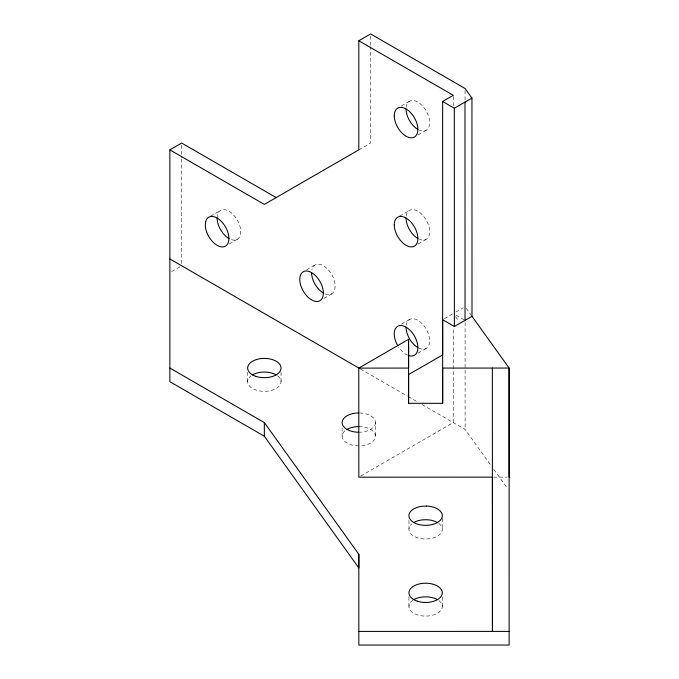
<?xml version="1.0" encoding="UTF-8"?>
<svg xmlns="http://www.w3.org/2000/svg" width="679" height="679" viewBox="0 0 679 679"><rect width="100%" height="100%" fill="white"/><g stroke="black" fill="none" stroke-linecap="round" stroke-linejoin="round"><path stroke-width="0.51" stroke-dasharray="3.4 2.55" d="M453.292 105.907L453.3 96.376M217.127 218.061L217.467 214.912A16.703 9.642 60 0 1 230.546 212.306A16.703 9.642 60 0 1 240.722 232.091A16.703 9.642 60 0 1 229.85 239M444.414 318.663L453.233 313.537M210.456 216.236L220.446 210.473M401.34 106.026L409.522 101.307M358.818 149.864L370.632 143.048L370.632 46.656M171.685 271.549L180.767 266.304M229.205 243.982L237.378 239.263M418.043 134.951L426.217 130.232M306.594 269.835L314.776 265.116M399.524 216.168L409.522 210.397M323.832 298.429L332.006 293.71M418.043 244.05L426.217 239.331M401.34 324.214L409.522 319.495M418.043 353.139L426.217 348.42M360.659 476.123L453.3 422.601L453.241 327.32M455.974 311.958L463.265 307.757M493.48 477.133L507.043 477.133M455.957 315.107L465.047 320.352M360.541 369.045L407.434 396.12M408.24 396.578L418.442 402.477M422.109 404.591L465.107 429.417L491.401 466.057M466.244 308.308L471.998 316.338M455.541 316.745L458.996 321.566M493.845 469.461L507.298 488.209M465.03 90.596L465.039 101.188M465.09 322.576L465.107 429.417M442.301 518.34L442.301 529.875M442.326 597.036L442.326 606.474M408.953 520.411L408.953 528.805M408.928 597.036L408.928 606.474M359.692 412.968A16.703 9.642 0 0 1 375.521 422.601L375.521 436.232M370.632 36.072L370.632 45.603M342.123 427.846L342.123 436.232M281.047 372.245L281.047 381.691M247.64 372.245L247.64 381.691M181.675 145.162L181.675 157.859M181.675 158.92L181.675 263.664M358.818 426.59A16.703 9.642 0 0 1 375.521 435.986A16.703 9.642 0 0 1 359.692 445.865M358.818 445.874A16.703 9.642 0 0 1 343.846 440.501A16.703 9.642 0 0 1 345.569 430.367M277.592 375.818A16.703 9.642 0 0 1 275.623 388.795A16.703 9.642 0 0 1 253.063 388.795A16.703 9.642 0 0 1 251.094 375.818M406.161 107.231A16.703 9.642 60 0 1 418.383 102.444A16.703 9.642 60 0 1 429.671 121.991A16.703 9.642 60 0 1 419.41 130.181M325.317 293.973A16.703 9.642 60 0 0 334.891 289.152L335.197 285.783A16.703 9.642 60 0 0 324.554 266.507A16.703 9.642 60 0 0 311.89 269.673M406.161 325.419A16.703 9.642 60 0 1 418.901 320.972A16.703 9.642 60 0 1 429.671 341.367A16.703 9.642 60 0 1 417.874 347.597M407.604 355.185A16.703 9.642 60 0 1 398.624 347.079M375.521 422.601A16.703 9.642 0 0 1 359.692 432.226M438.778 523.399A16.703 9.642 0 0 1 437.293 536.24A16.703 9.642 0 0 1 415.013 536.792A16.703 9.642 0 0 1 411.652 524.061M406.161 216.321A16.703 9.642 60 0 1 418.383 211.534A16.703 9.642 60 0 1 429.671 231.081A16.703 9.642 60 0 1 419.41 239.271M438.88 600.601A16.703 9.642 0 0 1 436.359 613.858A16.703 9.642 0 0 1 413.316 612.993A16.703 9.642 0 0 1 413.817 599.659"/><path stroke-width="1.02" d="M264.343 422.601L358.818 554.276L358.818 567.916L264.343 436.232L264.343 422.601L169.869 368.052M217.127 218.061L217.102 218.239A16.703 9.642 60 0 0 229.078 238.601M264.343 436.232L169.869 381.691L169.869 149.864L181.675 143.048L276.149 197.589M169.869 149.864L264.343 204.413L358.818 149.864L358.818 40.765L370.632 33.95L465.03 88.474L471.939 98.107L471.998 316.338L509.114 368.035L509.131 477.133M358.818 40.765L453.3 95.315L442.64 101.443L454.327 108.25L471.939 98.107M358.818 554.276L358.818 645.05L509.131 645.033L509.114 368.035L492.368 368.069L492.436 631.402L492.436 477.133L358.826 477.184L358.758 368.12L408.58 339.33L408.588 403.318L442.657 403.309L442.64 101.443M408.588 403.318L408.588 374.57L442.657 354.93L442.649 319.69L454.387 326.48L471.998 316.338M492.368 368.069L442.649 368.077L442.657 403.309M358.758 368.12L408.58 368.077L408.58 339.33M358.818 631.411L509.131 631.402M169.869 258.962L359.734 368.578M464.988 102.122L465.047 320.352M454.327 108.25L454.387 326.48M347.011 429.417A16.703 9.642 0 0 1 358.818 426.59M358.818 432.243A16.703 9.642 0 0 1 342.123 422.601A16.703 9.642 0 0 1 358.818 412.951M414.496 522.151A16.703 9.642 0 0 1 422.211 519.902L426.556 519.715A16.703 9.642 0 0 1 437.327 522.457M417.874 129.409A16.703 9.642 60 0 1 406.059 108.954M397.707 345.603A16.703 9.642 60 0 1 399.286 325.699A16.703 9.642 60 0 1 416.762 341.189A16.703 9.642 60 0 1 409.114 355.711M252.537 374.867A16.703 9.642 0 0 1 276.149 374.867M323.773 293.26A16.703 9.642 60 0 1 311.585 273.043M417.874 238.499A16.703 9.642 60 0 1 406.059 218.044M417.874 347.597A16.703 9.642 60 0 1 406.059 327.142M413.817 599.659A16.703 9.642 0 0 1 437.437 599.659M323.382 292.598L323.085 295.968A16.703 9.642 60 0 1 304.285 292.742A16.703 9.642 60 0 1 306.246 270.98A16.703 9.642 60 0 1 323.382 292.598M205.652 221.727L205.296 225.055A16.703 9.642 60 0 0 222.245 246.927A16.703 9.642 60 0 0 224.571 225.428A16.703 9.642 60 0 0 205.652 221.727M426.556 506.076L422.211 506.262A16.703 9.642 0 0 0 412.255 521.48A16.703 9.642 0 0 0 440.348 520.258A16.703 9.642 0 0 0 426.556 506.076M394.253 115.77A16.703 9.642 60 0 0 411.966 137.812A16.703 9.642 60 0 0 411.966 114.191A16.703 9.642 60 0 0 394.253 115.77M255.991 376.404A16.703 9.642 0 0 0 281.047 368.052A16.703 9.642 0 0 0 255.991 359.7A16.703 9.642 0 0 0 255.991 376.404M394.253 224.868A16.703 9.642 60 0 0 411.966 246.901A16.703 9.642 60 0 0 411.966 223.281A16.703 9.642 60 0 0 394.253 224.868M417.279 601.187A16.703 9.642 0 0 0 442.326 592.835A16.703 9.642 0 0 0 417.279 584.492A16.703 9.642 0 0 0 417.279 601.187"/></g></svg>
